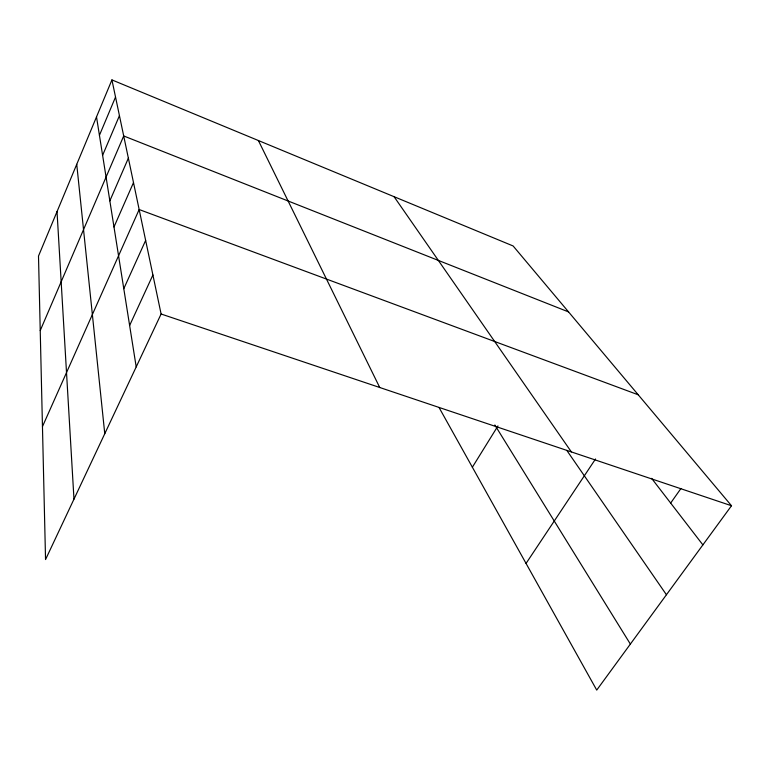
<?xml version="1.0" encoding="UTF-8"?>
<svg xmlns="http://www.w3.org/2000/svg" width="770" height="770" viewBox="0 0 770 770"><rect width="100%" height="100%" fill="white"/><g stroke="black" fill="none" stroke-linecap="round" stroke-linejoin="round"><path stroke-width="1.16" d="M111.929 79.907L38.5 256.054L45.546 559.549L161.103 314.006L111.929 79.907L513.118 245.967L731.5 505.746L596.731 690.093L439.025 407.465M99.436 135.308L115.529 97.049M102.612 155.299L119.437 115.664M40.233 330.561L123.701 135.963L568.568 311.927M109.841 200.864L128.369 158.177M113.989 226.977L133.499 182.586M42.456 426.58L139.158 209.536L638.224 394.789M123.787 288.683L145.645 240.413M129.63 325.489L152.903 274.996M472.366 467.217L497.949 425.925M526.054 563.428L595.518 458.987M670.66 503.06L680.95 488.498M161.103 314.006L731.5 505.746M651.613 478.353L702.885 544.881M394.076 196.687L571.369 451.913M566.816 450.411L666.435 594.748M494.85 424.992L630.37 644.076M258.393 140.525L379.735 387.503M96.51 116.876L136.203 366.905M76.74 164.318L104.768 433.703M57.028 211.615L73.978 499.114"/></g></svg>
